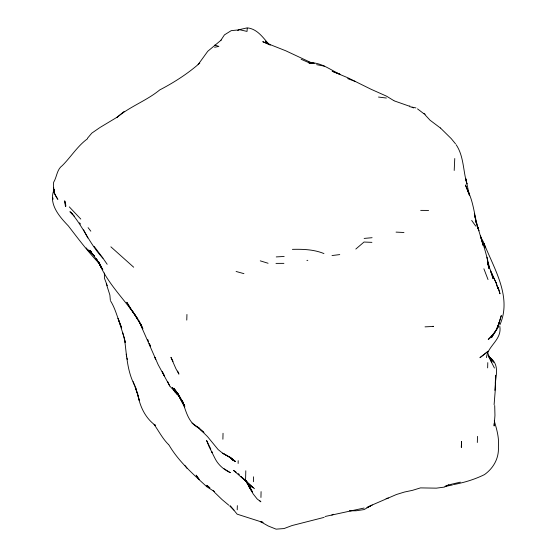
<?xml version="1.0" encoding="UTF-8"?>
<svg xmlns="http://www.w3.org/2000/svg" width="557" height="557" viewBox="0 0 557 557"><rect width="100%" height="100%" fill="white"/><g stroke="black" fill="none" stroke-linecap="round" stroke-linejoin="round"><path stroke-width="0.84" d="M54.21 189.338C48.041 203.604 59.084 216.276 68.365 225.933C78.467 239.085 88.472 252.398 100.051 264.345M238.138 463.459L238.18 460.66M245.581 479.5L245.804 470.783M261.08 491.615L260.941 497.478M222.891 439.201L223.037 433.283M237.226 509.801L237.331 505.631M494.177 423.501L494.115 425.994L494.957 415.39L494.7 405.482M253.4 481.708L253.532 476.799M487.64 367.885L487.793 362.635M495.612 375.314L495.368 388.814L494.108 404.716M186.776 320.094L186.943 314.461M495.361 383.843L494.846 390.36M477.321 442.502L477.523 436.368M495.591 375.314L495.291 383.488C496.44 373.037 499.267 363.672 488.851 356.731L493.794 362.161L488.19 355.672L494.449 368.052M454.206 170.47L454.756 158.522M65.42 205.805L65.775 206.201L65.503 202.003L65.406 206.09L64.689 200.84L65.775 206.201M247.231 28.31L247.043 31.415L239.266 29.653L237.714 30.524M499.789 326.256C502.24 339.784 487.612 345.737 486.463 357.65M409.792 105.788L409.687 106.672L415.933 107.919M499.852 324.954C512.273 296.999 494.101 268.94 484.082 243.527L485.342 247.949L483.476 242.01L480.308 236.572M494.853 332.48L488.19 339.359C491.037 339.352 506.995 312.881 491.504 337.667L496.545 329.417M220.676 40.598L224.443 34.875L231.211 30.656L239.176 29.834M198.083 64.64L207.754 51.286L221.178 40.069M87.442 138.289L91.801 133.137L99.842 127.581M124.093 111.47L116.657 117.652C129.739 106.568 146.414 100.852 159.72 89.935C174 82.499 187.688 73.768 199.775 63.101M355.826 249.056L364.006 242.037L371.916 242.358M488.127 351.147L479.925 357.685L486.233 352.873M87.428 138.832C77.555 145.997 70.983 156.914 62.342 165.554C56.751 169.551 56.981 176.82 53.646 182.264C52.894 188.322 53.973 194.511 57.879 199.35L54.44 193.481L53.911 189.269M460.354 482.146L448.594 484.924L444.326 487.103L436.375 488.155L420.486 487.89L412.452 490.348L404.459 492.04L396.424 494.512L372.173 504.997L364.118 509.571L356.16 510.769L349.817 510.818M100.378 127.254L117.325 117.074M333.671 514.278L331.798 515.051M367.021 507.511L371.303 505.394M367.112 507.49L372.264 504.997M239.266 29.653L247.266 27.85C257.466 28.901 263.057 37.792 269.31 44.692M445.099 486.331L448.594 484.924M364.118 508.033L325.044 516.499M324.118 517.376L292.028 525.557L284.014 528.565L276.084 529.15L268.265 526.01L260.572 521.665L237.15 514.167L230.313 505.798M214.619 47.268L218.887 46.398L214.779 45.082M453.565 484.569C464.239 482.592 474.71 479.41 484.465 474.613L484.513 474.585C493.544 468.075 499.086 458.181 498.39 446.888C499.281 438.025 496.767 429.301 494.261 420.89M445.196 486.449L452.388 485.001M386.092 498.487L388.396 498.042M306.907 260.432L307.812 260.321M332.021 255.545L339.756 254.591M364.153 238.417L372.09 237.7M349.782 510.706L352.108 510.518M276.251 256.909L284.174 256.457M425.033 326.855L433.597 326.43L432.977 326.242M275.987 263.391L283.91 263.364M292.397 249.362C303.057 249.104 313.939 249.452 323.937 253.567M420.681 210.386L428.598 210.435M396.062 232.116L403.964 232.499M313.584 63.247L308.836 62.864C320.498 61.799 329.96 69.695 339.993 74.276L332.153 71.233L347.749 77.729L370.983 89.224L386.502 96.152L393.869 100.65M301.135 59.279L308.857 62.669L314.378 63.247M378.488 97.057L386.377 98.039M316.613 64.675L324.487 66.158M236.098 271.475L243.924 273.647M308.857 62.669L310.43 63.143M260.265 260.85L268.077 263.259M409.012 106.06L394.203 100.859M347.665 78.593L355.491 81.545M308.982 61.66L312.86 63.345M412.069 107.223L413.635 107.933M308.87 61.611L285.72 50.764L262.737 41.678L270.284 45.103L265.348 41.232L266.601 42.388M155.389 425.36C145.057 417.938 139.487 405.649 137.635 393.221M155.361 425.172L154.045 424.392C158.877 431.229 162.63 438.798 168.729 444.751M230.487 457.638L222.682 453.182L230.424 457.673L235.242 461.405L230.487 457.638L233.397 460.785L229.442 456.615M192.04 423.062L199.796 428.507C188.447 423.724 185.975 411.087 182.278 400.692M224.088 468.743L230.368 472.691C223.594 469.586 217.982 464.684 214.717 457.875L209 446.47L206.612 440.51L210.818 449.109M206.835 486.741L214.48 491.636L213.192 490.578M424.03 113.551L425.263 114.366M236.14 472.19L233.453 470.331L254.472 488.747M198.208 427.511L197.436 426.934L203.918 432.504L199.9 429.071L207.517 436.611L218.121 449.562L222.737 453.28L230.521 457.673L235.242 461.405M238.159 473.582L239.399 474.529M417.506 108.866L424.371 114.108M209.975 487.932L206.765 485.286L209.154 487.382M440.385 127.992L430.032 120.194L425.144 114.923M228.774 505.192L222.034 499.559L214.368 492.144M253.275 487.765L241.585 477.064L247.524 482.606L246.152 481.178M206.786 486.7C192.931 474.021 178.693 461.481 169.022 445.092M245.665 480.712L240.868 476.486L245.762 480.851L251.012 488.064L246.786 482.035L245.783 480.747L252.593 492.228L249.139 486.895L251.917 491.177M110.871 246.828L133.687 267.221M440.413 127.964L451.233 138.616L455.494 143.803M94.335 256.011L87.853 249.794L94.53 256.143M72.396 214.069L69.917 211.681L72.96 214.779L70.76 212.259C83.188 226.476 89.816 244.46 102.948 258.197L107.174 264.276M259.708 500.673L260.871 501.808L257.125 498.94L253.191 493.955L245.783 480.747M229.658 505.895L233.961 510.101M69.305 206.884L80.786 219.061M91.627 252.07L89.893 250.232L98.471 262.291L102.801 269.734L98.157 261.734L101.061 267.165L98.645 261.936M488.204 355.693L489.081 356.654M180.907 398.61L177.321 393.138L179.779 396.507M130.282 308.265L126.801 302.263L141.165 325.17M73.531 215.287L74.568 216.527M86.189 247.893L87.136 249.07M174.174 390.457L177.377 394.433L169.732 385.994L158.174 364.724L138.596 320.317L142.87 328.846L141.471 325.748M174.94 391.571L180.357 398.039L184.847 406.262M177.871 393.715L172.336 387.637L177.23 392.929L173.951 388.25L177.154 392.887L184.618 406.589L177.871 393.715L183.921 405.141L182.835 402.161M79.526 222.8L80.507 224.06M88.083 227.639L90.819 231.183M173.547 389.851L175.622 392.539L174.042 390.457M102.948 258.197L94.189 246.396M245.86 480.851L249.912 487.472M212.377 452.604L211.43 451.33L212.377 452.618M185.07 465.631L187.096 468.381M129.934 307.701L137.885 319.196C125.214 299.847 107.341 283.785 98.652 261.957M199.204 479.396L196.134 475.142L199.176 479.626M471.688 220.44L475.72 226.093M96.368 258.817L97.21 260.022M456.106 144.674C463.925 156.141 463.041 171.027 466.975 183.963L465.743 178.595L469.078 193.829M96.389 259.005L101.102 266.622L98.652 261.874M134.745 314.301L140.239 323.436M177.328 393.151L184.729 406.993L181.255 399.369L183.817 404.584L182.633 401.5M98.157 261.734L101.562 267.729M141.318 325.197L140.329 323.422L141.889 326.305M181.624 399.968L183.42 403.359M110.655 301.079C115.821 309.413 117.687 319.098 121.698 327.955L118.056 318.36L124.399 338.148L125.186 342.437L122.728 332.766M491.03 272.185L496.21 283.019L497.902 288.554L496.21 283.019M104.375 273.007L104.465 278.326L107.32 285.748M169.718 385.959L167.768 381.74M83.606 229.804L87.818 237.985M173.025 361.382L170.936 357.316L175.908 368.692L178.929 374.13L177.641 371.053M162.226 371.616L164.517 376.149L162.296 371.728M491.789 362.628L487.236 351.815M496.433 283.576L490.515 270.799L493.056 278.674L491.706 273.306L487.73 263.405L489.485 267.896C487.006 257.069 484.124 246.382 480.454 235.848M124.399 338.148C126.711 354.482 126.905 371.415 135.121 386.217M477.112 225.898L478.672 229.7L477.147 225.975M147.737 339.498L148.524 341.427M468.931 193.794L465.415 185.001L469.231 194.198L467.873 190.96C474.125 203.43 474.404 217.738 478.902 230.807L477.14 225.606M483.887 268.78L488.029 279.572M149.283 343.439L150.522 346.593M149.262 343.356L150.522 346.579M476.388 222.911L476.924 224.318M133.179 381.587L137.154 392.922L135.448 386.99L139.18 400.218L138.15 395.519M477.175 225.063L483.246 245.644L480.461 235.896M469.022 193.899L467.887 190.41L468.89 194.038M106.262 283.715L109.882 295.036L110.356 300.376M476.033 222.139L476.674 224.186M475.413 219.904L476.124 222.208L475.372 219.75M52.748 197.638L53.11 199.169M469.293 195.486L469.3 195.403M126.181 354.175L126.676 356.473M127.003 358.005L127.33 359.537M476.075 222.187L474.348 213.582L475.1 217.801M487.814 262.514L488.74 268.418L486.992 257.167M53.702 187.584L53.806 192.91M461.502 441.617L461.349 447.292L461.502 441.617M501.265 315.673L497.888 326.729L501.265 315.673M499.692 321.48L496.489 329.507L499.692 321.48M262.953 522.348L260.613 521.7L262.925 522.327M133.812 313.173L132.935 311.948L133.812 313.173M155.751 359.307L154.832 357.329L155.751 359.307M498.397 288.422L498.049 287.328L500.012 293.804L498.397 288.422"/></g></svg>
